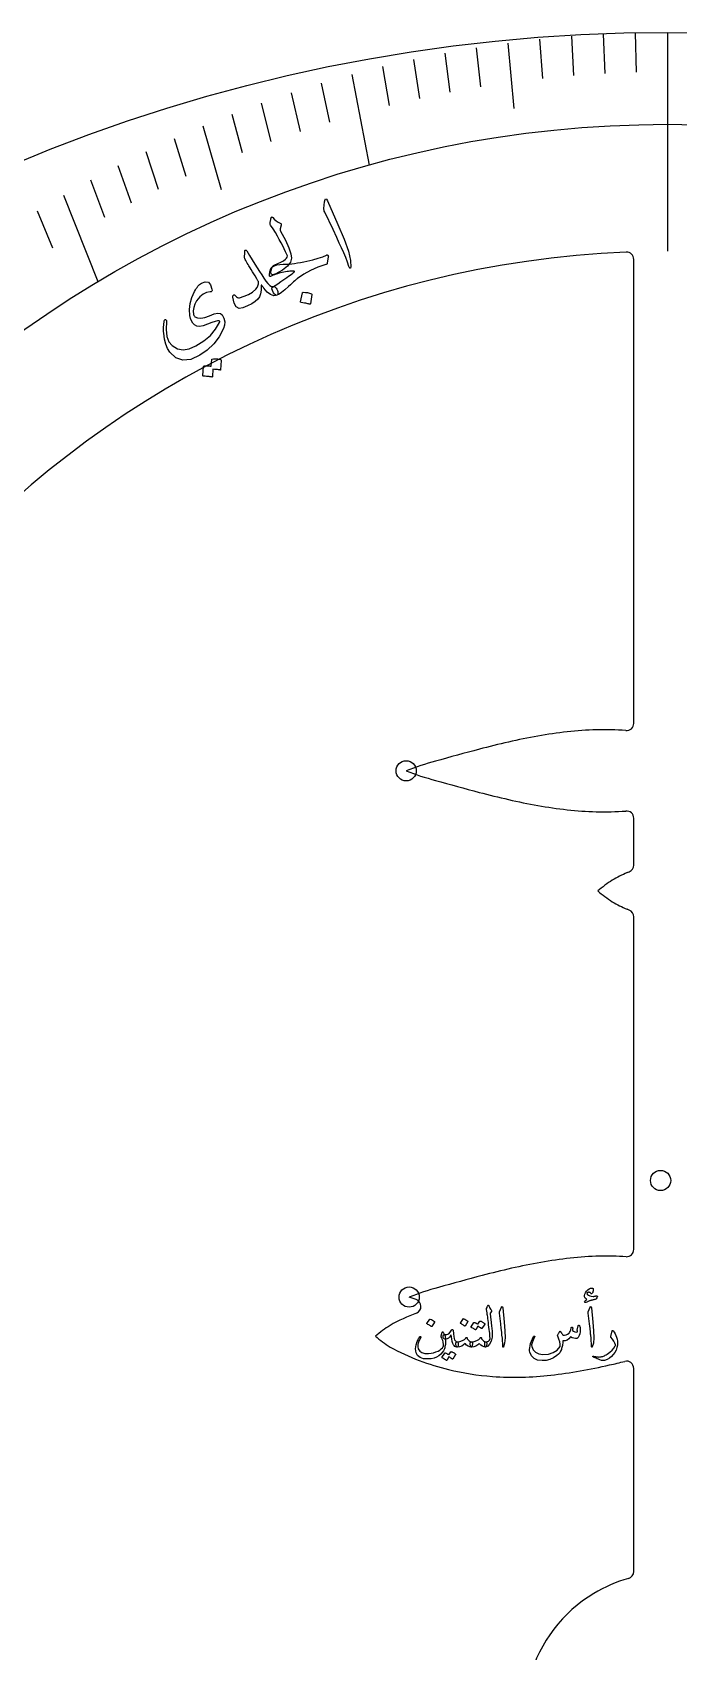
# Model space of a CAD drawing. Header units: millimetres. Extents: x -58 to 58, y -58 to 59.
# Drawn here: x -22.1 to 0.4, y 2.2 to 58.5 of the extents above; entities that cross this region are included whole.
import ezdxf

# ---------------------------------------------------------------- set-up
doc = ezdxf.new("R2010")
doc.units = ezdxf.units.MM
for name, color, linetype in [('CUT_INNER', 6, 'Continuous'), ('CUT_OUTER', 1, 'Continuous'), ('ENGRAVE', 7, 'Continuous'), ('ENGRAVE_FINE', 8, 'Continuous'), ('TEXT', 5, 'Continuous')]:
    doc.layers.add(name, color=color, linetype=linetype)

msp = doc.modelspace()

# ---------------------------------------------------------------- linework, layer by layer
at = {"layer": 'CUT_INNER'}
for points in [[(-1.17, 34.492), (-1.17, 50.615)], [(-1.17, 29.57), (-1.17, 31.199)], [(-1.401, 29.308), (-1.324, 29.34)], [(-1.324, 28.003), (-1.401, 28.035)], [(-1.17, 16.213), (-1.17, 27.772)], [(-8.73, 14.472), (-8.972, 14.559), (-8.977, 14.561)], [(-1.17, 5.026), (-1.17, 12.085)]]:
    msp.add_lwpolyline(points, dxfattribs=at)
for centre, radius, start, end in [((0, 16.717), 34.178, 92.3974, 181.9284), ((-1.42, 50.615), 0.25, 360, 92.2852), ((0, 0), 55.575, 121.7143, 268.529), ((-1.42, 34.492), 0.25, 264.2315, 0), ((2.174, 0.236), 34.477, 102.8923, 104.6339), ((-0.706, 12.833), 21.555, 100.1386, 102.9004), ((-1.794, 18.917), 15.375, 96.3051, 100.1387), ((-2.157, 22.186), 12.086, 91.4585, 96.2966), ((-2.205, 23.976), 10.295, 85.7673, 91.4434), ((10.413, -31.369), 67.138, 104.6226, 105.97288), ((-5.812, 24.559), 8.907, 104.6344, 111.5214), ((-5.815, 41.123), 8.898, 248.4768, 255.3623), ((11.458, 100.878), 71.097, 254.06344, 255.33847), ((2.183, 65.489), 34.512, 255.3645, 257.1027), ((-0.701, 52.882), 21.58, 257.0945, 259.8501), ((-1.791, 46.792), 15.393, 259.85, 263.675), ((-2.156, 43.517), 12.098, 263.6833, 268.5117), ((-2.205, 41.735), 10.315, 268.5284, 274.2175), ((-1.42, 31.199), 0.25, 0.0007, 96.0999), ((1.401, 23.149), 6.766, 114.4598, 119.3328), ((-1.42, 29.571), 0.25, 292.4788, 0), ((1.631, 23.728), 6.393, 123.6779, 129.3487), ((2.276, 34.485), 7.475, 231.0619, 235.9115), ((1.671, 34.727), 7.364, 240.8651, 245.3423), ((-1.42, 27.772), 0.25, 0, 67.5212), ((-0.603, -5.451), 21.555, 100.1386, 102.9004), ((-1.691, 0.632), 15.375, 96.3051, 100.1387), ((-2.054, 3.901), 12.086, 91.4585, 96.2966), ((-2.103, 6.494), 9.492, 85.9471, 91.5617), ((-1.42, 16.213), 0.25, 267.2166, 0), ((10.516, -49.653), 67.138, 104.6226, 105.97288), ((2.277, -18.048), 34.477, 102.8923, 104.6339), ((-5.709, 6.275), 8.907, 104.6344, 111.5214), ((-8.815, 14.237), 0.25, 292.4788, 70.2333), ((-6.095, 8.257), 6.393, 123.6779, 129.3487), ((-6.398, 7.82), 6.607, 110.572, 119.3872), ((-5.451, 19.015), 7.475, 231.0619, 235.9115), ((-6.107, 19.153), 7.247, 240.8297, 249.6622), ((-5.495, 20.71), 8.92, 249.4487, 256.2926), ((-5.401, 21.095), 9.317, 256.2939, 265.8069), ((-5.372, 23.86), 12.086, 271.4585, 276.2966), ((-5.735, 27.129), 15.375, 276.3051, 280.1387), ((-6.823, 33.213), 21.555, 280.1386, 282.9004), ((-6.068, 30.464), 18.708, 282.5259, 284.1926), ((-1.42, 12.085), 0.25, 0, 104.1993), ((-5.324, 22.086), 10.311, 265.7819, 271.4412), ((-0.006, 0.011), 4.96, 105.7302, 120.9637), ((-1.42, 5.025), 0.25, 286.1719, 0), ((-0.001, 0.001), 4.971, 120.9514, 164.252)]:
    msp.add_arc(centre, radius, start, end, dxfattribs=at)
at = {"layer": 'CUT_OUTER'}
msp.add_circle((0, 0), 58.5, dxfattribs=at)
at = {"layer": 'ENGRAVE'}
for points in [[(0, 58.5), (0, 50.895)], [(-10.973, 57.033), (-10.368, 53.887)], [(-20.988, 52.847), (-19.794, 49.842)]]:
    msp.add_lwpolyline(points, dxfattribs=at)
for centre, radius in [((0, 16.717), 38.589), ((-9.08, 32.845), 0.351), ((-0.236, 18.612), 0.351), ((-8.978, 14.561), 0.351)]:
    msp.add_circle(centre, radius, dxfattribs=at)
at = {"layer": 'ENGRAVE_FINE'}
for points in [[(-6.648, 57.968), (-6.492, 56.606)], [(-5.549, 58.13), (-5.332, 55.857)], [(-4.445, 58.263), (-4.341, 56.897)], [(-3.338, 58.367), (-3.259, 56.999)], [(-2.227, 58.441), (-2.175, 57.073)], [(-1.114, 58.485), (-1.088, 57.117)], [(-8.826, 57.557), (-8.618, 56.202)], [(-7.741, 57.777), (-7.559, 56.418)], [(-9.904, 57.309), (-9.67, 55.957)], [(-13.081, 56.4), (-12.77, 55.06)], [(-12.032, 56.73), (-11.747, 55.386)], [(-14.118, 56.043), (-13.781, 54.709)], [(-16.154, 55.251), (-15.509, 53.047)], [(-15.142, 55.66), (-14.781, 54.331)], [(-17.151, 54.818), (-16.739, 53.501)], [(-18.134, 54.36), (-17.697, 53.05)], [(-19.102, 53.878), (-18.64, 52.576)], [(-20.053, 53.374), (-19.566, 52.079)], [(-21.905, 52.298), (-21.369, 51.019)]]:
    msp.add_lwpolyline(points, dxfattribs=at)
at = {"layer": 'TEXT'}
for points in [[(-11.914, 52.614), (-11.901, 52.69), (-11.88, 52.722), (-11.852, 52.71), (-11.818, 52.653), (-11.454, 51.824), (-11.234, 51.314), (-11.086, 50.897), (-11.011, 50.574), (-11.005, 50.344), (-11.011, 50.324), (-11.018, 50.311), (-11.026, 50.307), (-11.036, 50.311), (-11.045, 50.319), (-11.054, 50.331), (-11.062, 50.347), (-11.069, 50.366), (-11.119, 50.517), (-11.179, 50.676), (-11.249, 50.841), (-11.329, 51.013), (-11.349, 51.058), (-11.404, 51.18), (-11.496, 51.378), (-11.623, 51.652), (-11.913, 52.257), (-11.926, 52.29), (-11.935, 52.322), (-11.939, 52.352), (-11.938, 52.381)], [(-13.224, 50.782), (-13.27, 50.878), (-13.32, 50.978), (-13.373, 51.082), (-13.43, 51.192), (-13.49, 51.306), (-13.556, 51.425), (-13.625, 51.549), (-13.7, 51.679), (-13.798, 51.802), (-13.805, 51.821), (-13.81, 51.839), (-13.812, 51.858), (-13.81, 51.876), (-13.809, 51.886), (-13.806, 51.9), (-13.803, 51.916), (-13.799, 51.936), (-13.793, 51.96), (-13.788, 51.987), (-13.782, 52.018), (-13.775, 52.052), (-13.773, 52.063), (-13.768, 52.073), (-13.76, 52.08), (-13.751, 52.085), (-13.742, 52.087), (-13.733, 52.084), (-13.724, 52.078), (-13.715, 52.068), (-13.664, 52.01), (-13.604, 51.958), (-13.535, 51.912), (-13.457, 51.871), (-13.437, 51.859), (-13.425, 51.844), (-13.422, 51.826), (-13.427, 51.804), (-13.464, 51.675), (-13.466, 51.661), (-13.463, 51.643), (-13.457, 51.623), (-13.447, 51.599), (-13.278, 51.278), (-13.159, 51.014), (-13.089, 50.807), (-13.068, 50.657), (-13.104, 50.515), (-13.207, 50.377), (-13.378, 50.243), (-13.615, 50.111), (-13.71, 50.079), (-13.767, 50.089), (-13.788, 50.142), (-13.771, 50.239), (-13.767, 50.252), (-13.763, 50.265), (-13.758, 50.278), (-13.755, 50.291), (-13.751, 50.303), (-13.747, 50.316), (-13.743, 50.327), (-13.74, 50.339), (-13.73, 50.362), (-13.714, 50.382), (-13.693, 50.399), (-13.666, 50.413), (-13.544, 50.466), (-13.438, 50.518), (-13.349, 50.568), (-13.275, 50.616), (-13.236, 50.651), (-13.215, 50.69), (-13.211, 50.733), (-13.224, 50.782)], [(-13.699, 49.671), (-13.67, 49.669), (-13.643, 49.658), (-13.618, 49.639), (-13.595, 49.61), (-13.573, 49.573), (-13.556, 49.535), (-13.544, 49.497), (-13.537, 49.459), (-13.536, 49.425), (-13.542, 49.398), (-13.554, 49.378), (-13.572, 49.365), (-13.684, 49.352), (-13.796, 49.388), (-13.91, 49.474), (-14.026, 49.609), (-14.043, 49.634), (-14.059, 49.655), (-14.072, 49.672), (-14.083, 49.687), (-14.091, 49.698), (-14.097, 49.706), (-14.101, 49.711), (-14.102, 49.713), (-14.111, 49.721), (-14.117, 49.721), (-14.12, 49.715), (-14.12, 49.701), (-14.122, 49.547), (-14.142, 49.417), (-14.18, 49.313), (-14.236, 49.234), (-14.331, 49.15), (-14.451, 49.071), (-14.595, 48.996), (-14.764, 48.925), (-14.891, 48.908), (-14.991, 48.965), (-15.063, 49.094), (-15.108, 49.297), (-15.109, 49.323), (-15.105, 49.345), (-15.096, 49.362), (-15.083, 49.373), (-15.067, 49.379), (-15.05, 49.377), (-15.033, 49.368), (-15.016, 49.352), (-14.979, 49.316), (-14.944, 49.293), (-14.909, 49.281), (-14.876, 49.282), (-14.707, 49.33), (-14.556, 49.394), (-14.423, 49.476), (-14.306, 49.577), (-14.261, 49.633), (-14.231, 49.696), (-14.216, 49.765), (-14.216, 49.84), (-14.231, 49.87), (-14.27, 49.936), (-14.332, 50.04), (-14.419, 50.181), (-14.465, 50.257), (-14.507, 50.325), (-14.544, 50.387), (-14.576, 50.44), (-14.603, 50.486), (-14.626, 50.524), (-14.645, 50.554), (-14.659, 50.575), (-14.677, 50.609), (-14.69, 50.64), (-14.697, 50.668), (-14.698, 50.694), (-14.697, 50.728), (-14.695, 50.759), (-14.694, 50.788), (-14.692, 50.815), (-14.691, 50.839), (-14.691, 50.861), (-14.69, 50.881), (-14.691, 50.898), (-14.69, 50.912), (-14.685, 50.923), (-14.677, 50.931), (-14.666, 50.936), (-14.652, 50.937), (-14.639, 50.934), (-14.629, 50.927), (-14.62, 50.916), (-14.525, 50.752), (-14.433, 50.597), (-14.345, 50.452), (-14.26, 50.316), (-14.179, 50.188), (-14.101, 50.071), (-14.028, 49.962), (-13.958, 49.862), (-13.886, 49.772), (-13.819, 49.71), (-13.757, 49.676), (-13.699, 49.671)], [(-13.352, 50.447), (-13.257, 50.449), (-13.16, 50.453), (-13.06, 50.462), (-12.958, 50.474), (-12.854, 50.49), (-12.748, 50.508), (-12.64, 50.529), (-12.53, 50.553), (-12.321, 50.603), (-12.137, 50.654), (-11.981, 50.707), (-11.851, 50.762), (-11.836, 50.767), (-11.823, 50.768), (-11.812, 50.764), (-11.802, 50.756), (-11.793, 50.745), (-11.789, 50.732), (-11.786, 50.718), (-11.787, 50.702), (-11.826, 50.482), (-11.831, 50.464), (-11.841, 50.45), (-11.856, 50.44), (-11.875, 50.434), (-12.151, 50.341), (-12.407, 50.228), (-12.642, 50.096), (-12.856, 49.946), (-12.868, 49.937), (-12.888, 49.921), (-12.915, 49.898), (-12.951, 49.867), (-12.994, 49.83), (-13.045, 49.785), (-13.104, 49.732), (-13.17, 49.672), (-13.299, 49.558), (-13.409, 49.468), (-13.5, 49.404), (-13.572, 49.365), (-13.594, 49.364), (-13.621, 49.379), (-13.652, 49.408), (-13.687, 49.453), (-13.73, 49.531), (-13.745, 49.594), (-13.734, 49.641), (-13.696, 49.672), (-13.633, 49.706), (-13.545, 49.763), (-13.433, 49.84), (-13.296, 49.939), (-13.227, 49.989), (-13.167, 50.032), (-13.115, 50.07), (-13.072, 50.101), (-13.037, 50.126), (-13.011, 50.145), (-12.995, 50.157), (-12.988, 50.163), (-12.985, 50.166), (-12.983, 50.169), (-12.981, 50.171), (-12.979, 50.172), (-12.978, 50.174), (-12.976, 50.175), (-12.975, 50.176), (-12.973, 50.177), (-12.965, 50.186), (-12.963, 50.193), (-12.967, 50.197), (-12.978, 50.199), (-13.024, 50.202), (-13.071, 50.202), (-13.12, 50.201), (-13.17, 50.197), (-13.222, 50.19), (-13.276, 50.182), (-13.332, 50.172), (-13.389, 50.159), (-13.444, 50.146), (-13.499, 50.132), (-13.552, 50.116), (-13.605, 50.1), (-13.655, 50.082), (-13.704, 50.063), (-13.75, 50.043), (-13.794, 50.022), (-13.806, 50.019), (-13.816, 50.02), (-13.823, 50.026), (-13.827, 50.036), (-13.829, 50.057), (-13.83, 50.078), (-13.829, 50.099), (-13.826, 50.12), (-13.823, 50.142), (-13.819, 50.164), (-13.814, 50.187), (-13.808, 50.211), (-13.793, 50.258), (-13.775, 50.297), (-13.754, 50.328), (-13.729, 50.351), (-13.659, 50.391), (-13.573, 50.42), (-13.471, 50.439), (-13.352, 50.447)], [(-15.891, 49.483), (-16.017, 49.466), (-16.138, 49.409), (-16.255, 49.31), (-16.366, 49.17), (-16.426, 49.06), (-16.463, 48.946), (-16.479, 48.827), (-16.472, 48.703), (-16.466, 48.681), (-16.456, 48.66), (-16.441, 48.64), (-16.422, 48.622), (-16.334, 48.578), (-16.221, 48.57), (-16.081, 48.596), (-15.915, 48.656), (-15.752, 48.716), (-15.624, 48.741), (-15.532, 48.731), (-15.477, 48.687), (-15.415, 48.567), (-15.386, 48.448), (-15.39, 48.33), (-15.426, 48.212), (-15.581, 47.926), (-15.771, 47.677), (-15.996, 47.461), (-16.256, 47.28), (-16.571, 47.139), (-16.848, 47.109), (-17.091, 47.192), (-17.299, 47.388), (-17.377, 47.516), (-17.438, 47.669), (-17.483, 47.845), (-17.51, 48.046), (-17.513, 48.105), (-17.514, 48.162), (-17.514, 48.218), (-17.512, 48.272), (-17.509, 48.326), (-17.503, 48.379), (-17.496, 48.432), (-17.488, 48.484), (-17.48, 48.507), (-17.47, 48.521), (-17.456, 48.525), (-17.439, 48.519), (-17.425, 48.507), (-17.416, 48.494), (-17.411, 48.477), (-17.411, 48.459), (-17.426, 48.172), (-17.397, 47.937), (-17.326, 47.752), (-17.213, 47.618), (-17.032, 47.511), (-16.835, 47.473), (-16.621, 47.505), (-16.389, 47.605), (-16.115, 47.779), (-15.887, 47.973), (-15.704, 48.188), (-15.567, 48.426), (-15.56, 48.443), (-15.561, 48.457), (-15.57, 48.467), (-15.586, 48.474), (-15.64, 48.474), (-15.725, 48.454), (-15.84, 48.416), (-15.985, 48.357), (-16.135, 48.303), (-16.26, 48.281), (-16.359, 48.291), (-16.433, 48.334), (-16.492, 48.399), (-16.538, 48.476), (-16.573, 48.563), (-16.595, 48.661), (-16.61, 48.868), (-16.588, 49.077), (-16.53, 49.287), (-16.435, 49.498), (-16.408, 49.551), (-16.379, 49.598), (-16.35, 49.641), (-16.32, 49.679), (-16.289, 49.712), (-16.259, 49.741), (-16.227, 49.765), (-16.196, 49.785), (-16.062, 49.836), (-15.956, 49.819), (-15.879, 49.734), (-15.831, 49.582), (-15.828, 49.536), (-15.837, 49.504), (-15.858, 49.487), (-15.891, 49.483)], [(-12.685, 49.452), (-12.682, 49.458), (-12.677, 49.463), (-12.67, 49.466), (-12.661, 49.469), (-12.585, 49.467), (-12.511, 49.458), (-12.439, 49.44), (-12.368, 49.415), (-12.36, 49.41), (-12.355, 49.404), (-12.353, 49.397), (-12.354, 49.389), (-12.411, 49.068), (-12.414, 49.06), (-12.421, 49.056), (-12.431, 49.055), (-12.445, 49.059), (-12.457, 49.062), (-12.476, 49.067), (-12.501, 49.073), (-12.533, 49.08), (-12.572, 49.089), (-12.619, 49.098), (-12.673, 49.109), (-12.735, 49.12), (-12.744, 49.123), (-12.749, 49.126), (-12.751, 49.132), (-12.75, 49.138)], [(-15.841, 47.133), (-15.839, 47.139), (-15.835, 47.144), (-15.828, 47.148), (-15.819, 47.152), (-15.782, 47.156), (-15.746, 47.158), (-15.71, 47.158), (-15.674, 47.157), (-15.638, 47.153), (-15.602, 47.148), (-15.566, 47.141), (-15.53, 47.132), (-15.521, 47.127), (-15.515, 47.121), (-15.512, 47.113), (-15.511, 47.104), (-15.532, 46.779), (-15.534, 46.773), (-15.54, 46.77), (-15.55, 46.77), (-15.563, 46.771), (-15.572, 46.774), (-15.588, 46.776), (-15.608, 46.779), (-15.634, 46.782), (-15.666, 46.784), (-15.704, 46.787), (-15.748, 46.791), (-15.797, 46.794), (-15.812, 46.541), (-15.814, 46.532), (-15.82, 46.527), (-15.83, 46.526), (-15.844, 46.528), (-15.856, 46.53), (-15.875, 46.532), (-15.9, 46.535), (-15.932, 46.539), (-15.972, 46.543), (-16.018, 46.547), (-16.072, 46.552), (-16.134, 46.556), (-16.141, 46.559), (-16.146, 46.562), (-16.148, 46.567), (-16.148, 46.574), (-16.125, 46.891), (-16.123, 46.897), (-16.119, 46.903), (-16.112, 46.907), (-16.103, 46.911), (-16.073, 46.916), (-16.042, 46.919), (-16.012, 46.92), (-15.981, 46.919), (-15.951, 46.917), (-15.921, 46.913), (-15.891, 46.908), (-15.862, 46.901)], [(-2.507, 14.477), (-2.534, 14.472), (-2.558, 14.468), (-2.581, 14.463), (-2.602, 14.459), (-2.621, 14.455), (-2.637, 14.451), (-2.652, 14.447), (-2.664, 14.443), (-2.677, 14.438), (-2.692, 14.432), (-2.709, 14.425), (-2.729, 14.417), (-2.752, 14.408), (-2.777, 14.397), (-2.805, 14.385), (-2.835, 14.371), (-2.848, 14.367), (-2.858, 14.367), (-2.867, 14.371), (-2.874, 14.379), (-2.878, 14.399), (-2.866, 14.423), (-2.839, 14.449), (-2.795, 14.479), (-2.828, 14.498), (-2.854, 14.519), (-2.871, 14.541), (-2.88, 14.565), (-2.882, 14.61), (-2.871, 14.658), (-2.847, 14.711), (-2.811, 14.767), (-2.768, 14.817), (-2.723, 14.852), (-2.677, 14.871), (-2.629, 14.875), (-2.603, 14.868), (-2.585, 14.855), (-2.575, 14.834), (-2.574, 14.806), (-2.579, 14.775), (-2.587, 14.748), (-2.597, 14.722), (-2.611, 14.7), (-2.625, 14.684), (-2.638, 14.677), (-2.649, 14.678), (-2.66, 14.689), (-2.672, 14.706), (-2.687, 14.717), (-2.703, 14.725), (-2.721, 14.728), (-2.74, 14.728), (-2.757, 14.724), (-2.772, 14.716), (-2.784, 14.704), (-2.793, 14.689), (-2.796, 14.675), (-2.792, 14.662), (-2.782, 14.651), (-2.745, 14.623), (-2.699, 14.602), (-2.645, 14.589), (-2.583, 14.583), (-2.577, 14.584), (-2.571, 14.584), (-2.564, 14.585), (-2.557, 14.586), (-2.549, 14.588), (-2.541, 14.59), (-2.531, 14.591), (-2.521, 14.594), (-2.511, 14.595), (-2.501, 14.597), (-2.492, 14.599), (-2.485, 14.601), (-2.478, 14.602), (-2.472, 14.603), (-2.467, 14.604), (-2.462, 14.604), (-2.454, 14.603), (-2.447, 14.6), (-2.442, 14.596), (-2.438, 14.589), (-2.435, 14.584), (-2.434, 14.578), (-2.434, 14.572), (-2.436, 14.567), (-2.455, 14.53), (-2.474, 14.503), (-2.491, 14.485), (-2.507, 14.477)], [(-6.284, 14.167), (-6.27, 14.201), (-6.26, 14.227), (-6.252, 14.246), (-6.247, 14.259), (-6.244, 14.267), (-6.239, 14.273), (-6.234, 14.276), (-6.227, 14.277), (-6.219, 14.276), (-6.213, 14.272), (-6.208, 14.266), (-6.204, 14.257), (-6.188, 14.213), (-6.167, 14.174), (-6.144, 14.139), (-6.117, 14.108), (-6.109, 14.098), (-6.107, 14.087), (-6.11, 14.075), (-6.119, 14.061), (-6.164, 13.998), (-6.161, 13.97), (-6.157, 13.942), (-6.154, 13.915), (-6.151, 13.888), (-6.148, 13.862), (-6.145, 13.836), (-6.142, 13.811), (-6.139, 13.786), (-6.111, 13.557), (-6.094, 13.378), (-6.088, 13.249), (-6.092, 13.17), (-6.131, 13.027), (-6.181, 12.921), (-6.243, 12.852), (-6.317, 12.821), (-6.319, 12.821), (-6.321, 12.821), (-6.323, 12.821), (-6.325, 12.821), (-6.337, 12.833), (-6.345, 12.859), (-6.348, 12.9), (-6.347, 12.956), (-6.345, 12.977), (-6.34, 12.992), (-6.33, 13.001), (-6.317, 13.005), (-6.265, 13.015), (-6.222, 13.034), (-6.187, 13.061), (-6.162, 13.097), (-6.163, 13.139), (-6.167, 13.188), (-6.171, 13.242), (-6.177, 13.303), (-6.184, 13.368), (-6.192, 13.44), (-6.202, 13.516), (-6.213, 13.598), (-6.222, 13.679), (-6.231, 13.751), (-6.24, 13.816), (-6.247, 13.872), (-6.254, 13.919), (-6.259, 13.959), (-6.263, 13.991), (-6.266, 14.014), (-6.286, 14.131), (-6.287, 14.142), (-6.287, 14.152), (-6.286, 14.16), (-6.284, 14.167)], [(-5.778, 14.188), (-5.759, 14.225), (-5.743, 14.239), (-5.731, 14.227), (-5.723, 14.192), (-5.676, 13.692), (-5.648, 13.386), (-5.642, 13.14), (-5.657, 12.957), (-5.695, 12.836), (-5.701, 12.826), (-5.707, 12.82), (-5.713, 12.819), (-5.717, 12.823), (-5.721, 12.829), (-5.723, 12.837), (-5.725, 12.847), (-5.725, 12.858), (-5.725, 12.946), (-5.729, 13.04), (-5.737, 13.139), (-5.75, 13.243), (-5.752, 13.271), (-5.76, 13.344), (-5.774, 13.464), (-5.793, 13.631), (-5.837, 14), (-5.838, 14.02), (-5.837, 14.038), (-5.834, 14.054), (-5.829, 14.069)], [(-2.693, 14.188), (-2.673, 14.225), (-2.658, 14.239), (-2.646, 14.227), (-2.638, 14.192), (-2.591, 13.692), (-2.563, 13.386), (-2.557, 13.14), (-2.572, 12.957), (-2.609, 12.836), (-2.616, 12.826), (-2.622, 12.82), (-2.627, 12.819), (-2.631, 12.823), (-2.635, 12.829), (-2.638, 12.837), (-2.639, 12.847), (-2.64, 12.858), (-2.64, 12.946), (-2.644, 13.04), (-2.652, 13.139), (-2.664, 13.243), (-2.667, 13.271), (-2.675, 13.344), (-2.688, 13.464), (-2.707, 13.631), (-2.752, 14), (-2.753, 14.02), (-2.752, 14.038), (-2.749, 14.054), (-2.744, 14.069)], [(-8.26, 13.792), (-8.258, 13.795), (-8.254, 13.796), (-8.249, 13.797), (-8.244, 13.796), (-8.204, 13.78), (-8.167, 13.76), (-8.132, 13.737), (-8.099, 13.71), (-8.096, 13.706), (-8.094, 13.702), (-8.095, 13.698), (-8.097, 13.694), (-8.193, 13.539), (-8.196, 13.536), (-8.201, 13.535), (-8.207, 13.537), (-8.213, 13.541), (-8.219, 13.545), (-8.228, 13.551), (-8.24, 13.56), (-8.256, 13.57), (-8.275, 13.582), (-8.298, 13.596), (-8.325, 13.613), (-8.356, 13.631), (-8.36, 13.634), (-8.362, 13.637), (-8.362, 13.64), (-8.36, 13.643)], [(-7.096, 13.806), (-7.093, 13.809), (-7.09, 13.81), (-7.085, 13.811), (-7.079, 13.81), (-7.04, 13.794), (-7.002, 13.775), (-6.967, 13.752), (-6.934, 13.725), (-6.931, 13.721), (-6.93, 13.717), (-6.93, 13.713), (-6.933, 13.708), (-7.028, 13.553), (-7.032, 13.55), (-7.037, 13.549), (-7.042, 13.551), (-7.049, 13.556), (-7.054, 13.56), (-7.064, 13.566), (-7.076, 13.574), (-7.092, 13.584), (-7.111, 13.596), (-7.134, 13.611), (-7.161, 13.627), (-7.191, 13.645), (-7.196, 13.648), (-7.198, 13.651), (-7.198, 13.654), (-7.196, 13.658)], [(-6.514, 13.723), (-6.512, 13.725), (-6.508, 13.727), (-6.504, 13.727), (-6.498, 13.727), (-6.478, 13.719), (-6.459, 13.711), (-6.44, 13.702), (-6.422, 13.692), (-6.404, 13.681), (-6.387, 13.67), (-6.37, 13.657), (-6.353, 13.643), (-6.35, 13.639), (-6.349, 13.634), (-6.349, 13.63), (-6.351, 13.625), (-6.449, 13.47), (-6.452, 13.468), (-6.456, 13.468), (-6.461, 13.47), (-6.468, 13.474), (-6.472, 13.478), (-6.479, 13.483), (-6.489, 13.489), (-6.502, 13.497), (-6.518, 13.507), (-6.537, 13.518), (-6.559, 13.531), (-6.584, 13.545), (-6.661, 13.425), (-6.665, 13.421), (-6.669, 13.42), (-6.675, 13.422), (-6.682, 13.427), (-6.687, 13.431), (-6.696, 13.437), (-6.709, 13.445), (-6.724, 13.456), (-6.744, 13.468), (-6.767, 13.482), (-6.794, 13.498), (-6.824, 13.517), (-6.828, 13.52), (-6.829, 13.523), (-6.829, 13.526), (-6.826, 13.529), (-6.726, 13.678), (-6.724, 13.68), (-6.72, 13.682), (-6.716, 13.682), (-6.71, 13.682), (-6.693, 13.676), (-6.677, 13.67), (-6.66, 13.663), (-6.645, 13.654), (-6.63, 13.645), (-6.615, 13.636), (-6.601, 13.626), (-6.588, 13.615)], [(-3.1, 13.562), (-3.097, 13.57), (-3.092, 13.577), (-3.087, 13.581), (-3.08, 13.582), (-3.072, 13.581), (-3.064, 13.578), (-3.058, 13.573), (-3.054, 13.566), (-3.042, 13.54), (-3.034, 13.509), (-3.029, 13.471), (-3.027, 13.427), (-3.032, 13.355), (-3.045, 13.287), (-3.067, 13.223), (-3.099, 13.162), (-3.109, 13.147), (-3.121, 13.136), (-3.134, 13.128), (-3.147, 13.123), (-3.197, 13.12), (-3.251, 13.129), (-3.308, 13.149), (-3.37, 13.182), (-3.421, 13.111), (-3.482, 13.065), (-3.553, 13.041), (-3.633, 13.042), (-3.635, 12.999), (-3.639, 12.957), (-3.644, 12.918), (-3.65, 12.879), (-3.657, 12.843), (-3.666, 12.807), (-3.675, 12.773), (-3.686, 12.74), (-3.711, 12.68), (-3.744, 12.624), (-3.786, 12.574), (-3.837, 12.528), (-3.955, 12.449), (-4.081, 12.393), (-4.213, 12.361), (-4.353, 12.352), (-4.51, 12.374), (-4.634, 12.429), (-4.725, 12.519), (-4.783, 12.644), (-4.791, 12.689), (-4.792, 12.742), (-4.787, 12.803), (-4.775, 12.872), (-4.756, 12.948), (-4.729, 13.027), (-4.693, 13.109), (-4.65, 13.194), (-4.647, 13.2), (-4.643, 13.204), (-4.638, 13.206), (-4.632, 13.207), (-4.626, 13.206), (-4.621, 13.205), (-4.617, 13.202), (-4.614, 13.199), (-4.611, 13.193), (-4.611, 13.188), (-4.611, 13.182), (-4.614, 13.176), (-4.668, 13.063), (-4.704, 12.97), (-4.719, 12.897), (-4.716, 12.844), (-4.664, 12.727), (-4.583, 12.642), (-4.473, 12.589), (-4.332, 12.568), (-4.136, 12.581), (-3.97, 12.631), (-3.834, 12.718), (-3.729, 12.842), (-3.729, 12.924), (-3.742, 13.01), (-3.769, 13.101), (-3.808, 13.197), (-3.813, 13.206), (-3.816, 13.215), (-3.816, 13.223), (-3.814, 13.229), (-3.803, 13.252), (-3.793, 13.273), (-3.783, 13.293), (-3.773, 13.312), (-3.765, 13.329), (-3.756, 13.344), (-3.748, 13.357), (-3.741, 13.368), (-3.737, 13.373), (-3.732, 13.374), (-3.728, 13.374), (-3.723, 13.37), (-3.72, 13.367), (-3.716, 13.363), (-3.712, 13.357), (-3.706, 13.35), (-3.7, 13.341), (-3.693, 13.33), (-3.686, 13.318), (-3.678, 13.305), (-3.662, 13.279), (-3.648, 13.26), (-3.637, 13.248), (-3.629, 13.243), (-3.576, 13.239), (-3.523, 13.248), (-3.47, 13.271), (-3.417, 13.307), (-3.397, 13.331), (-3.378, 13.37), (-3.36, 13.425), (-3.341, 13.494), (-3.339, 13.501), (-3.336, 13.507), (-3.331, 13.511), (-3.325, 13.515), (-3.319, 13.517), (-3.313, 13.518), (-3.308, 13.517), (-3.302, 13.515), (-3.295, 13.502), (-3.292, 13.478), (-3.294, 13.443), (-3.3, 13.396), (-3.259, 13.371), (-3.215, 13.355), (-3.168, 13.347), (-3.119, 13.348), (-3.119, 13.362), (-3.121, 13.374), (-3.125, 13.384), (-3.129, 13.39), (-3.134, 13.396), (-3.137, 13.402), (-3.138, 13.409), (-3.137, 13.415)], [(-7.769, 13.301), (-7.757, 13.28), (-7.746, 13.257), (-7.737, 13.232), (-7.729, 13.204), (-7.722, 13.173), (-7.717, 13.14), (-7.713, 13.104), (-7.712, 13.066), (-7.71, 13.027), (-7.711, 12.988), (-7.713, 12.95), (-7.718, 12.912), (-7.724, 12.875), (-7.731, 12.838), (-7.741, 12.802), (-7.752, 12.766), (-7.783, 12.698), (-7.825, 12.635), (-7.88, 12.576), (-7.946, 12.521), (-8.024, 12.476), (-8.112, 12.442), (-8.21, 12.421), (-8.319, 12.411), (-8.475, 12.421), (-8.596, 12.459), (-8.682, 12.526), (-8.733, 12.621), (-8.748, 12.69), (-8.753, 12.761), (-8.747, 12.832), (-8.731, 12.905), (-8.72, 12.942), (-8.707, 12.979), (-8.693, 13.014), (-8.678, 13.049), (-8.662, 13.083), (-8.646, 13.116), (-8.628, 13.148), (-8.609, 13.18), (-8.604, 13.186), (-8.599, 13.189), (-8.595, 13.192), (-8.591, 13.193), (-8.585, 13.192), (-8.58, 13.19), (-8.577, 13.187), (-8.574, 13.182), (-8.573, 13.177), (-8.573, 13.171), (-8.574, 13.165), (-8.576, 13.158), (-8.637, 13.032), (-8.671, 12.925), (-8.68, 12.835), (-8.662, 12.764), (-8.608, 12.687), (-8.532, 12.634), (-8.432, 12.605), (-8.309, 12.601), (-8.215, 12.611), (-8.128, 12.628), (-8.047, 12.653), (-7.973, 12.685), (-7.91, 12.72), (-7.858, 12.758), (-7.818, 12.798), (-7.789, 12.84), (-7.788, 12.842), (-7.787, 12.845), (-7.786, 12.848), (-7.785, 12.851), (-7.784, 12.855), (-7.783, 12.859), (-7.782, 12.864), (-7.781, 12.87), (-7.779, 12.878), (-7.779, 12.888), (-7.78, 12.901), (-7.783, 12.916), (-7.786, 12.934), (-7.79, 12.955), (-7.794, 12.979), (-7.799, 13.005), (-7.811, 13.057), (-7.825, 13.104), (-7.841, 13.146), (-7.86, 13.182), (-7.862, 13.188), (-7.862, 13.194), (-7.862, 13.201), (-7.86, 13.209), (-7.826, 13.337), (-7.824, 13.344), (-7.821, 13.348), (-7.819, 13.351), (-7.816, 13.352), (-7.814, 13.352), (-7.811, 13.352), (-7.809, 13.351), (-7.807, 13.35), (-7.799, 13.342), (-7.79, 13.331), (-7.779, 13.317), (-7.769, 13.301)], [(-7.312, 12.821), (-7.353, 12.831), (-7.388, 12.848), (-7.417, 12.873), (-7.44, 12.905), (-7.459, 12.95), (-7.478, 13.02), (-7.498, 13.114), (-7.518, 13.233), (-7.519, 13.238), (-7.521, 13.24), (-7.523, 13.239), (-7.526, 13.235), (-7.562, 13.181), (-7.604, 13.139), (-7.652, 13.111), (-7.707, 13.097), (-7.739, 13.098), (-7.763, 13.112), (-7.782, 13.138), (-7.793, 13.176), (-7.795, 13.219), (-7.787, 13.248), (-7.769, 13.263), (-7.74, 13.264), (-7.666, 13.262), (-7.602, 13.287), (-7.548, 13.337), (-7.503, 13.413), (-7.497, 13.425), (-7.49, 13.433), (-7.482, 13.437), (-7.473, 13.437), (-7.464, 13.434), (-7.457, 13.428), (-7.453, 13.418), (-7.45, 13.407), (-7.438, 13.287), (-7.425, 13.191), (-7.41, 13.121), (-7.395, 13.076), (-7.379, 13.048), (-7.359, 13.027), (-7.337, 13.012), (-7.312, 13.005), (-7.288, 12.996), (-7.274, 12.976), (-7.267, 12.947), (-7.269, 12.907), (-7.276, 12.868), (-7.286, 12.841), (-7.298, 12.825), (-7.312, 12.821)], [(-6.814, 13.005), (-6.798, 13), (-6.786, 12.994), (-6.779, 12.988), (-6.776, 12.982), (-6.774, 12.973), (-6.773, 12.962), (-6.774, 12.949), (-6.776, 12.934), (-6.783, 12.884), (-6.792, 12.849), (-6.803, 12.828), (-6.814, 12.821), (-6.869, 12.829), (-6.924, 12.852), (-6.979, 12.891), (-7.035, 12.946), (-7.087, 12.896), (-7.151, 12.858), (-7.226, 12.834), (-7.312, 12.821), (-7.321, 12.823), (-7.329, 12.829), (-7.334, 12.838), (-7.338, 12.852), (-7.355, 12.938), (-7.356, 12.947), (-7.356, 12.957), (-7.352, 12.969), (-7.346, 12.98), (-7.34, 12.99), (-7.332, 12.997), (-7.322, 13.002), (-7.312, 13.005), (-7.209, 13.02), (-7.124, 13.048), (-7.058, 13.088), (-7.01, 13.139), (-7.004, 13.147), (-6.998, 13.152), (-6.99, 13.155), (-6.981, 13.156), (-6.973, 13.155), (-6.968, 13.151), (-6.964, 13.146), (-6.963, 13.137), (-6.963, 13.13), (-6.962, 13.123), (-6.961, 13.117), (-6.959, 13.113), (-6.925, 13.072), (-6.889, 13.04), (-6.852, 13.018), (-6.814, 13.005)], [(-6.317, 13.005), (-6.3, 13), (-6.289, 12.994), (-6.281, 12.988), (-6.278, 12.982), (-6.276, 12.973), (-6.276, 12.962), (-6.276, 12.949), (-6.278, 12.934), (-6.286, 12.884), (-6.295, 12.849), (-6.305, 12.828), (-6.317, 12.821), (-6.372, 12.829), (-6.427, 12.852), (-6.482, 12.891), (-6.537, 12.946), (-6.589, 12.896), (-6.653, 12.858), (-6.728, 12.834), (-6.814, 12.821), (-6.824, 12.823), (-6.831, 12.829), (-6.837, 12.838), (-6.841, 12.852), (-6.857, 12.938), (-6.859, 12.947), (-6.858, 12.957), (-6.855, 12.969), (-6.849, 12.98), (-6.842, 12.99), (-6.834, 12.997), (-6.825, 13.002), (-6.814, 13.005), (-6.711, 13.02), (-6.627, 13.048), (-6.56, 13.088), (-6.512, 13.139), (-6.507, 13.147), (-6.5, 13.152), (-6.492, 13.155), (-6.484, 13.156), (-6.476, 13.155), (-6.47, 13.151), (-6.467, 13.146), (-6.465, 13.137), (-6.465, 13.13), (-6.465, 13.123), (-6.463, 13.117), (-6.461, 13.113), (-6.427, 13.072), (-6.391, 13.04), (-6.355, 13.018), (-6.317, 13.005)], [(-1.92, 13.39), (-1.919, 13.394), (-1.917, 13.397), (-1.915, 13.399), (-1.914, 13.4), (-1.908, 13.401), (-1.901, 13.399), (-1.893, 13.393), (-1.883, 13.384), (-1.846, 13.34), (-1.814, 13.289), (-1.787, 13.231), (-1.765, 13.166), (-1.748, 13.096), (-1.737, 13.027), (-1.733, 12.96), (-1.736, 12.893), (-1.754, 12.805), (-1.784, 12.72), (-1.826, 12.64), (-1.879, 12.562), (-1.943, 12.492), (-2.016, 12.435), (-2.098, 12.391), (-2.189, 12.36), (-2.213, 12.355), (-2.238, 12.354), (-2.262, 12.356), (-2.287, 12.363), (-2.343, 12.382), (-2.394, 12.4), (-2.44, 12.417), (-2.479, 12.433), (-2.514, 12.447), (-2.542, 12.46), (-2.565, 12.471), (-2.583, 12.481), (-2.586, 12.484), (-2.589, 12.487), (-2.59, 12.49), (-2.591, 12.493), (-2.59, 12.497), (-2.589, 12.501), (-2.587, 12.504), (-2.585, 12.507), (-2.581, 12.51), (-2.577, 12.511), (-2.572, 12.511), (-2.566, 12.509), (-2.531, 12.5), (-2.498, 12.492), (-2.466, 12.486), (-2.436, 12.482), (-2.407, 12.479), (-2.379, 12.478), (-2.352, 12.479), (-2.326, 12.481), (-2.3, 12.485), (-2.273, 12.491), (-2.245, 12.5), (-2.216, 12.51), (-2.187, 12.523), (-2.157, 12.539), (-2.125, 12.556), (-2.093, 12.577), (-2.003, 12.642), (-1.925, 12.712), (-1.861, 12.788), (-1.81, 12.87), (-1.806, 12.877), (-1.804, 12.884), (-1.804, 12.893), (-1.806, 12.903), (-1.827, 12.96), (-1.861, 13.024), (-1.907, 13.094), (-1.965, 13.17), (-1.967, 13.175), (-1.969, 13.179), (-1.969, 13.183), (-1.969, 13.186)], [(-7.524, 12.66), (-7.521, 12.663), (-7.518, 12.664), (-7.513, 12.665), (-7.508, 12.664), (-7.487, 12.657), (-7.468, 12.649), (-7.449, 12.639), (-7.431, 12.63), (-7.413, 12.619), (-7.396, 12.607), (-7.379, 12.594), (-7.363, 12.581), (-7.36, 12.576), (-7.358, 12.572), (-7.359, 12.567), (-7.361, 12.562), (-7.459, 12.407), (-7.461, 12.405), (-7.465, 12.405), (-7.471, 12.407), (-7.477, 12.411), (-7.481, 12.415), (-7.489, 12.42), (-7.499, 12.427), (-7.512, 12.435), (-7.527, 12.444), (-7.546, 12.456), (-7.568, 12.468), (-7.593, 12.483), (-7.671, 12.363), (-7.674, 12.359), (-7.679, 12.358), (-7.684, 12.36), (-7.691, 12.364), (-7.697, 12.369), (-7.706, 12.375), (-7.718, 12.383), (-7.734, 12.393), (-7.753, 12.405), (-7.776, 12.42), (-7.803, 12.436), (-7.834, 12.454), (-7.837, 12.457), (-7.838, 12.46), (-7.838, 12.463), (-7.836, 12.466), (-7.736, 12.615), (-7.733, 12.618), (-7.73, 12.619), (-7.725, 12.62), (-7.72, 12.619), (-7.703, 12.614), (-7.686, 12.607), (-7.67, 12.6), (-7.654, 12.592), (-7.639, 12.583), (-7.625, 12.573), (-7.611, 12.563), (-7.597, 12.552)]]:
    msp.add_lwpolyline(points, close=True, dxfattribs=at)

doc.saveas('drawing.dxf')
